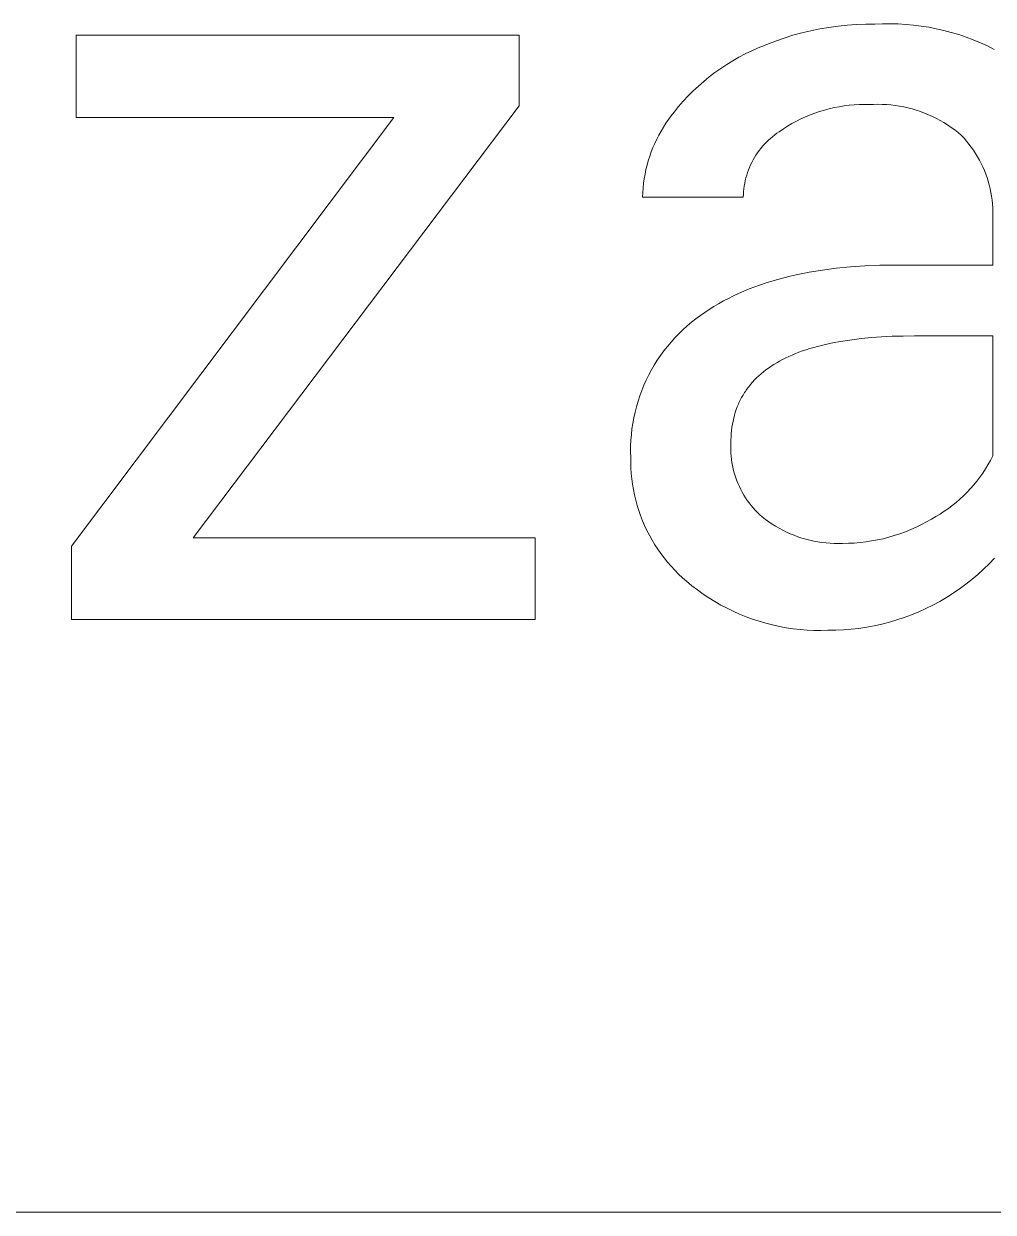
# Model space of a CAD drawing. Header units: millimetres. Extents: x -987 to 2591, y -102 to 2398.
# Drawn here: x 1573.5 to 1615.3, y 98.2 to 149.4 of the extents above; entities that cross this region are included whole.
import ezdxf

# ---------------------------------------------------------------- set-up
doc = ezdxf.new("R2010")
doc.units = ezdxf.units.MM
doc.header["$MEASUREMENT"] = 0
doc.layers.add('Domyślny', color=7, linetype='Continuous', true_color=0x000000)

msp = doc.modelspace()

# ---------------------------------------------------------------- linework, layer by layer
at = {"layer": 'Domyślny', "color": 18, "lineweight": 15, "true_color": 0x000000}
for p, q in [((1606.622, 148.886), (1607.006, 148.991)), ((1607.006, 148.991), (1607.392, 149.084)), ((1607.392, 149.084), (1607.782, 149.163)), ((1607.782, 149.163), (1608.174, 149.23)), ((1608.174, 149.23), (1608.568, 149.283)), ((1608.568, 149.283), (1608.964, 149.324)), ((1608.964, 149.324), (1609.361, 149.351)), ((1609.361, 149.351), (1609.758, 149.365)), ((1609.758, 149.365), (1610.156, 149.366)), ((1610.156, 149.366), (1610.488, 149.381)), ((1610.488, 149.381), (1610.821, 149.384)), ((1610.821, 149.384), (1611.153, 149.376)), ((1611.153, 149.376), (1611.485, 149.357)), ((1611.485, 149.357), (1611.816, 149.326)), ((1611.816, 149.326), (1612.146, 149.285)), ((1612.146, 149.285), (1612.474, 149.233)), ((1612.474, 149.233), (1612.801, 149.17)), ((1612.801, 149.17), (1613.125, 149.096)), ((1613.125, 149.096), (1613.446, 149.011)), ((1613.446, 149.011), (1613.765, 148.915)), ((1575.741, 145.346), (1575.741, 148.896)), ((1575.741, 148.896), (1594.827, 148.896)), ((1594.827, 148.896), (1594.827, 145.846)), ((1605.128, 148.342), (1605.495, 148.496)), ((1605.495, 148.496), (1605.866, 148.639)), ((1605.866, 148.639), (1606.242, 148.769)), ((1606.242, 148.769), (1606.622, 148.886)), ((1613.765, 148.915), (1614.08, 148.809)), ((1614.08, 148.809), (1614.391, 148.693)), ((1614.391, 148.693), (1614.698, 148.566)), ((1614.698, 148.566), (1615.001, 148.429)), ((1604.031, 147.791), (1604.299, 147.943)), ((1604.299, 147.943), (1604.571, 148.085)), ((1604.571, 148.085), (1604.847, 148.218)), ((1604.847, 148.218), (1605.128, 148.342)), ((1615.001, 148.429), (1615.299, 148.282)), ((1603.263, 147.284), (1603.514, 147.462)), ((1603.514, 147.462), (1603.77, 147.631)), ((1603.77, 147.631), (1604.031, 147.791)), ((1602.782, 146.903), (1603.019, 147.097)), ((1603.019, 147.097), (1603.263, 147.284)), ((1602.11, 146.273), (1602.327, 146.491)), ((1602.327, 146.491), (1602.551, 146.701)), ((1602.551, 146.701), (1602.782, 146.903)), ((1601.7, 145.816), (1601.901, 146.048)), ((1601.901, 146.048), (1602.11, 146.273)), ((1609.256, 145.889), (1609.04, 145.871)), ((1609.472, 145.9), (1609.256, 145.889)), ((1609.689, 145.904), (1609.472, 145.9)), ((1609.906, 145.9), (1609.689, 145.904)), ((1610.092, 145.91), (1609.906, 145.9)), ((1610.28, 145.914), (1610.092, 145.91)), ((1610.467, 145.911), (1610.28, 145.914)), ((1610.653, 145.902), (1610.467, 145.911)), ((1610.84, 145.887), (1610.653, 145.902)), ((1611.026, 145.865), (1610.84, 145.887)), ((1594.827, 145.846), (1580.792, 127.237)), ((1601.264, 145.263), (1601.383, 145.422)), ((1601.383, 145.422), (1601.507, 145.578)), ((1601.507, 145.578), (1601.7, 145.816)), ((1607.162, 145.375), (1606.965, 145.284)), ((1607.361, 145.459), (1607.162, 145.375)), ((1607.564, 145.535), (1607.361, 145.459)), ((1607.769, 145.605), (1607.564, 145.535)), ((1607.977, 145.668), (1607.769, 145.605)), ((1608.186, 145.723), (1607.977, 145.668)), ((1608.398, 145.771), (1608.186, 145.723)), ((1608.611, 145.812), (1608.398, 145.771)), ((1608.825, 145.845), (1608.611, 145.812)), ((1609.04, 145.871), (1608.825, 145.845)), ((1611.211, 145.838), (1611.026, 145.865)), ((1611.395, 145.803), (1611.211, 145.838)), ((1611.577, 145.763), (1611.395, 145.803)), ((1611.758, 145.716), (1611.577, 145.763)), ((1611.938, 145.663), (1611.758, 145.716)), ((1612.115, 145.604), (1611.938, 145.663)), ((1612.291, 145.539), (1612.115, 145.604)), ((1612.464, 145.468), (1612.291, 145.539)), ((1612.634, 145.391), (1612.464, 145.468)), ((1612.802, 145.309), (1612.634, 145.391)), ((1575.538, 126.891), (1589.43, 145.346)), ((1589.43, 145.346), (1575.741, 145.346)), ((1600.941, 144.762), (1601.043, 144.932)), ((1601.043, 144.932), (1601.151, 145.1)), ((1601.151, 145.1), (1601.264, 145.263)), ((1606.395, 144.972), (1606.212, 144.855)), ((1606.581, 145.083), (1606.395, 144.972)), ((1606.771, 145.187), (1606.581, 145.083)), ((1606.965, 145.284), (1606.771, 145.187)), ((1612.967, 145.22), (1612.802, 145.309)), ((1613.129, 145.126), (1612.967, 145.22)), ((1613.288, 145.027), (1613.129, 145.126)), ((1613.443, 144.922), (1613.288, 145.027)), ((1613.594, 144.812), (1613.443, 144.922)), ((1600.67, 144.231), (1600.755, 144.411)), ((1600.755, 144.411), (1600.845, 144.588)), ((1600.845, 144.588), (1600.941, 144.762)), ((1605.565, 144.364), (1605.48, 144.281)), ((1605.654, 144.444), (1605.565, 144.364)), ((1605.745, 144.521), (1605.654, 144.444)), ((1605.839, 144.595), (1605.745, 144.521)), ((1605.935, 144.665), (1605.839, 144.595)), ((1606.034, 144.732), (1605.935, 144.665)), ((1606.212, 144.855), (1606.034, 144.732)), ((1613.741, 144.697), (1613.594, 144.812)), ((1613.885, 144.577), (1613.741, 144.697)), ((1613.997, 144.456), (1613.885, 144.577)), ((1614.105, 144.331), (1613.997, 144.456)), ((1600.454, 143.676), (1600.52, 143.863)), ((1600.52, 143.863), (1600.592, 144.049)), ((1600.592, 144.049), (1600.67, 144.231)), ((1605.168, 143.92), (1605.098, 143.823)), ((1605.241, 144.014), (1605.168, 143.92)), ((1605.317, 144.106), (1605.241, 144.014)), ((1605.397, 144.195), (1605.317, 144.106)), ((1605.48, 144.281), (1605.397, 144.195)), ((1614.209, 144.203), (1614.105, 144.331)), ((1614.308, 144.071), (1614.209, 144.203)), ((1614.403, 143.936), (1614.308, 144.071)), ((1614.493, 143.798), (1614.403, 143.936)), ((1600.34, 143.295), (1600.394, 143.486)), ((1600.394, 143.486), (1600.454, 143.676)), ((1604.853, 143.414), (1604.801, 143.306)), ((1604.909, 143.519), (1604.853, 143.414)), ((1604.969, 143.623), (1604.909, 143.519)), ((1605.032, 143.724), (1604.969, 143.623)), ((1605.098, 143.823), (1605.032, 143.724)), ((1614.579, 143.657), (1614.493, 143.798)), ((1614.66, 143.513), (1614.579, 143.657)), ((1614.735, 143.366), (1614.66, 143.513)), ((1614.806, 143.217), (1614.735, 143.366)), ((1600.219, 142.712), (1600.253, 142.907)), ((1600.253, 142.907), (1600.293, 143.102)), ((1600.293, 143.102), (1600.34, 143.295)), ((1604.632, 142.861), (1604.599, 142.746)), ((1604.668, 142.974), (1604.632, 142.861)), ((1604.709, 143.086), (1604.668, 142.974)), ((1604.753, 143.197), (1604.709, 143.086)), ((1604.801, 143.306), (1604.753, 143.197)), ((1614.871, 143.065), (1614.806, 143.217)), ((1614.932, 142.912), (1614.871, 143.065)), ((1614.987, 142.756), (1614.932, 142.912)), ((1600.156, 142.119), (1600.17, 142.317)), ((1600.17, 142.317), (1600.191, 142.515)), ((1600.191, 142.515), (1600.219, 142.712)), ((1604.525, 142.396), (1604.509, 142.277)), ((1604.546, 142.513), (1604.525, 142.396)), ((1604.57, 142.63), (1604.546, 142.513)), ((1604.599, 142.746), (1604.57, 142.63)), ((1615.036, 142.599), (1614.987, 142.756)), ((1615.081, 142.44), (1615.036, 142.599)), ((1615.12, 142.279), (1615.081, 142.44)), ((1600.148, 141.92), (1600.156, 142.119)), ((1604.485, 141.92), (1600.148, 141.92)), ((1604.489, 142.04), (1604.485, 141.92)), ((1604.497, 142.159), (1604.489, 142.04)), ((1604.509, 142.277), (1604.497, 142.159)), ((1615.153, 142.117), (1615.12, 142.279)), ((1615.181, 141.955), (1615.153, 142.117)), ((1615.203, 141.791), (1615.181, 141.955)), ((1615.22, 141.627), (1615.203, 141.791)), ((1615.231, 141.462), (1615.22, 141.627)), ((1615.237, 141.297), (1615.231, 141.462)), ((1615.237, 141.132), (1615.237, 141.297)), ((1615.231, 140.967), (1615.237, 141.132)), ((1615.231, 138.99), (1615.231, 140.967)), ((1607.323, 138.684), (1607.896, 138.777)), ((1607.896, 138.777), (1608.487, 138.854)), ((1608.487, 138.854), (1609.097, 138.913)), ((1609.097, 138.913), (1609.725, 138.956)), ((1609.725, 138.956), (1610.372, 138.981)), ((1610.372, 138.981), (1611.038, 138.99)), ((1611.038, 138.99), (1615.231, 138.99)), ((1605.222, 138.141), (1605.468, 138.223)), ((1605.468, 138.223), (1605.719, 138.302)), ((1605.719, 138.302), (1605.974, 138.376)), ((1605.974, 138.376), (1606.235, 138.446)), ((1606.235, 138.446), (1606.5, 138.512)), ((1606.5, 138.512), (1606.77, 138.573)), ((1606.77, 138.573), (1607.044, 138.631)), ((1607.044, 138.631), (1607.323, 138.684)), ((1604.062, 137.665), (1604.284, 137.768)), ((1604.284, 137.768), (1604.511, 137.868)), ((1604.511, 137.868), (1604.743, 137.963)), ((1604.743, 137.963), (1604.98, 138.054)), ((1604.98, 138.054), (1605.222, 138.141)), ((1603.021, 137.083), (1603.22, 137.208)), ((1603.22, 137.208), (1603.423, 137.328)), ((1603.423, 137.328), (1603.631, 137.445)), ((1603.631, 137.445), (1603.844, 137.557)), ((1603.844, 137.557), (1604.062, 137.665)), ((1602.249, 136.525), (1602.441, 136.677)), ((1602.441, 136.677), (1602.638, 136.821)), ((1602.638, 136.821), (1602.827, 136.954)), ((1602.827, 136.954), (1603.021, 137.083)), ((1601.704, 136.032), (1601.88, 136.203)), ((1601.88, 136.203), (1602.062, 136.367)), ((1602.062, 136.367), (1602.249, 136.525)), ((1601.214, 135.486), (1601.371, 135.674)), ((1601.371, 135.674), (1601.535, 135.856)), ((1601.535, 135.856), (1601.704, 136.032)), ((1608.397, 135.651), (1608.034, 135.574)), ((1608.776, 135.719), (1608.397, 135.651)), ((1609.17, 135.777), (1608.776, 135.719)), ((1609.579, 135.827), (1609.17, 135.777)), ((1610.004, 135.868), (1609.579, 135.827)), ((1610.445, 135.899), (1610.004, 135.868)), ((1610.901, 135.922), (1610.445, 135.899)), ((1611.373, 135.935), (1610.901, 135.922)), ((1611.86, 135.94), (1611.373, 135.935)), ((1615.231, 135.94), (1611.86, 135.94)), ((1615.231, 130.769), (1615.231, 135.94)), ((1600.919, 135.095), (1601.063, 135.293)), ((1601.063, 135.293), (1601.214, 135.486)), ((1606.736, 135.177), (1606.591, 135.117)), ((1606.885, 135.235), (1606.736, 135.177)), ((1607.037, 135.29), (1606.885, 135.235)), ((1607.194, 135.343), (1607.037, 135.29)), ((1607.354, 135.394), (1607.194, 135.343)), ((1607.518, 135.442), (1607.354, 135.394)), ((1607.686, 135.489), (1607.518, 135.442)), ((1608.034, 135.574), (1607.686, 135.489)), ((1600.529, 134.473), (1600.652, 134.685)), ((1600.652, 134.685), (1600.782, 134.892)), ((1600.782, 134.892), (1600.919, 135.095)), ((1605.686, 134.635), (1605.572, 134.557)), ((1605.803, 134.711), (1605.686, 134.635)), ((1605.925, 134.784), (1605.803, 134.711)), ((1606.051, 134.855), (1605.925, 134.784)), ((1606.18, 134.924), (1606.051, 134.855)), ((1606.313, 134.991), (1606.18, 134.924)), ((1606.45, 135.055), (1606.313, 134.991)), ((1606.591, 135.117), (1606.45, 135.055)), ((1600.306, 134.037), (1600.414, 134.257)), ((1600.414, 134.257), (1600.529, 134.473)), ((1605.06, 134.133), (1604.97, 134.041)), ((1605.155, 134.222), (1605.06, 134.133)), ((1605.253, 134.309), (1605.155, 134.222)), ((1605.356, 134.394), (1605.253, 134.309)), ((1605.462, 134.477), (1605.356, 134.394)), ((1605.572, 134.557), (1605.462, 134.477)), ((1600.113, 133.587), (1600.206, 133.814)), ((1600.206, 133.814), (1600.306, 134.037)), ((1604.609, 133.601), (1604.574, 133.549)), ((1604.645, 133.652), (1604.609, 133.601)), ((1604.682, 133.703), (1604.645, 133.652)), ((1604.721, 133.753), (1604.682, 133.703)), ((1604.76, 133.802), (1604.721, 133.753)), ((1604.8, 133.851), (1604.76, 133.802)), ((1604.883, 133.947), (1604.8, 133.851)), ((1604.97, 134.041), (1604.883, 133.947)), ((1599.883, 132.89), (1599.952, 133.125)), ((1599.952, 133.125), (1600.028, 133.358)), ((1600.028, 133.358), (1600.113, 133.587)), ((1604.327, 133.114), (1604.3, 133.057)), ((1604.354, 133.171), (1604.327, 133.114)), ((1604.383, 133.226), (1604.354, 133.171)), ((1604.412, 133.282), (1604.383, 133.226)), ((1604.443, 133.336), (1604.412, 133.282)), ((1604.474, 133.39), (1604.443, 133.336)), ((1604.506, 133.444), (1604.474, 133.39)), ((1604.54, 133.497), (1604.506, 133.444)), ((1604.574, 133.549), (1604.54, 133.497)), ((1599.77, 132.414), (1599.822, 132.653)), ((1599.822, 132.653), (1599.883, 132.89)), ((1604.142, 132.643), (1604.105, 132.52)), ((1604.182, 132.764), (1604.142, 132.643)), ((1604.227, 132.883), (1604.182, 132.764)), ((1604.25, 132.942), (1604.227, 132.883)), ((1604.275, 133), (1604.25, 132.942)), ((1604.3, 133.057), (1604.275, 133)), ((1599.69, 131.931), (1599.726, 132.173)), ((1599.726, 132.173), (1599.77, 132.414)), ((1604.018, 132.135), (1603.997, 132.003)), ((1604.043, 132.266), (1604.018, 132.135)), ((1604.072, 132.394), (1604.043, 132.266)), ((1604.105, 132.52), (1604.072, 132.394)), ((1599.643, 131.444), (1599.662, 131.688)), ((1599.662, 131.688), (1599.69, 131.931)), ((1603.957, 131.591), (1603.951, 131.449)), ((1603.966, 131.731), (1603.957, 131.591)), ((1603.98, 131.868), (1603.966, 131.731)), ((1603.997, 132.003), (1603.98, 131.868)), ((1599.63, 130.954), (1599.632, 131.199)), ((1599.632, 131.199), (1599.643, 131.444)), ((1603.949, 131.305), (1603.945, 131.169)), ((1603.945, 131.169), (1603.945, 131.032)), ((1603.951, 131.449), (1603.949, 131.305)), ((1599.636, 130.71), (1599.63, 130.954)), ((1599.635, 130.477), (1599.636, 130.71)), ((1603.945, 131.032), (1603.95, 130.896)), ((1603.95, 130.896), (1603.96, 130.759)), ((1603.96, 130.759), (1603.975, 130.624)), ((1603.975, 130.624), (1603.994, 130.488)), ((1615.027, 130.394), (1615.132, 130.58)), ((1615.132, 130.58), (1615.231, 130.769)), ((1599.642, 130.244), (1599.635, 130.477)), ((1599.657, 130.012), (1599.642, 130.244)), ((1603.994, 130.488), (1604.018, 130.354)), ((1604.018, 130.354), (1604.047, 130.22)), ((1604.047, 130.22), (1604.08, 130.088)), ((1604.08, 130.088), (1604.118, 129.957)), ((1614.675, 129.859), (1614.799, 130.034)), ((1614.799, 130.034), (1614.916, 130.212)), ((1614.916, 130.212), (1615.027, 130.394)), ((1599.679, 129.78), (1599.657, 130.012)), ((1599.71, 129.549), (1599.679, 129.78)), ((1599.749, 129.32), (1599.71, 129.549)), ((1604.118, 129.957), (1604.161, 129.827)), ((1604.161, 129.827), (1604.207, 129.698)), ((1604.207, 129.698), (1604.259, 129.572)), ((1604.259, 129.572), (1604.315, 129.447)), ((1614.27, 129.364), (1614.411, 129.524)), ((1614.411, 129.524), (1614.546, 129.69)), ((1614.546, 129.69), (1614.675, 129.859)), ((1599.795, 129.092), (1599.749, 129.32)), ((1599.849, 128.865), (1599.795, 129.092)), ((1604.315, 129.447), (1604.375, 129.324)), ((1604.375, 129.324), (1604.439, 129.204)), ((1604.439, 129.204), (1604.507, 129.086)), ((1604.507, 129.086), (1604.58, 128.97)), ((1613.817, 128.911), (1613.973, 129.057)), ((1613.973, 129.057), (1614.124, 129.208)), ((1614.124, 129.208), (1614.27, 129.364)), ((1599.911, 128.641), (1599.849, 128.865)), ((1599.981, 128.419), (1599.911, 128.641)), ((1604.58, 128.97), (1604.656, 128.857)), ((1604.656, 128.857), (1604.737, 128.746)), ((1604.737, 128.746), (1604.821, 128.639)), ((1604.821, 128.639), (1604.909, 128.534)), ((1604.909, 128.534), (1605, 128.433)), ((1613.145, 128.385), (1613.32, 128.508)), ((1613.32, 128.508), (1613.49, 128.637)), ((1613.49, 128.637), (1613.656, 128.771)), ((1613.656, 128.771), (1613.817, 128.911)), ((1600.058, 128.199), (1599.981, 128.419)), ((1600.143, 127.982), (1600.058, 128.199)), ((1600.235, 127.768), (1600.143, 127.982)), ((1605, 128.433), (1605.095, 128.334)), ((1605.095, 128.334), (1605.194, 128.24)), ((1605.194, 128.24), (1605.295, 128.148)), ((1605.295, 128.148), (1605.435, 128.039)), ((1605.435, 128.039), (1605.579, 127.935)), ((1612.38, 127.928), (1612.598, 128.053)), ((1612.598, 128.053), (1612.784, 128.157)), ((1612.784, 128.157), (1612.967, 128.268)), ((1612.967, 128.268), (1613.145, 128.385)), ((1600.334, 127.558), (1600.235, 127.768)), ((1600.44, 127.351), (1600.334, 127.558)), ((1605.579, 127.935), (1605.727, 127.836)), ((1605.727, 127.836), (1605.877, 127.742)), ((1605.877, 127.742), (1606.031, 127.653)), ((1606.031, 127.653), (1606.188, 127.57)), ((1606.188, 127.57), (1606.347, 127.491)), ((1606.347, 127.491), (1606.51, 127.419)), ((1611.231, 127.419), (1611.468, 127.505)), ((1611.468, 127.505), (1611.701, 127.599)), ((1611.701, 127.599), (1611.931, 127.701)), ((1611.931, 127.701), (1612.157, 127.811)), ((1612.157, 127.811), (1612.38, 127.928)), ((1580.792, 127.237), (1595.518, 127.237)), ((1595.518, 127.237), (1595.518, 123.722)), ((1600.554, 127.147), (1600.44, 127.351)), ((1600.674, 126.948), (1600.554, 127.147)), ((1600.802, 126.753), (1600.674, 126.948)), ((1606.51, 127.419), (1606.674, 127.352)), ((1606.674, 127.352), (1606.841, 127.29)), ((1606.841, 127.29), (1607.009, 127.235)), ((1607.009, 127.235), (1607.18, 127.185)), ((1607.18, 127.185), (1607.352, 127.141)), ((1607.352, 127.141), (1607.525, 127.103)), ((1607.525, 127.103), (1607.7, 127.071)), ((1607.7, 127.071), (1607.876, 127.045)), ((1607.876, 127.045), (1608.052, 127.024)), ((1608.052, 127.024), (1608.229, 127.01)), ((1608.229, 127.01), (1608.407, 127.002)), ((1608.407, 127.002), (1608.584, 127)), ((1608.584, 127), (1608.762, 127.004)), ((1608.762, 127.004), (1609.014, 127.008)), ((1609.014, 127.008), (1609.265, 127.02)), ((1609.265, 127.02), (1609.515, 127.041)), ((1609.515, 127.041), (1609.765, 127.07)), ((1609.765, 127.07), (1610.014, 127.108)), ((1610.014, 127.108), (1610.261, 127.153)), ((1610.261, 127.153), (1610.507, 127.207)), ((1610.507, 127.207), (1610.751, 127.27)), ((1610.751, 127.27), (1610.992, 127.34)), ((1610.992, 127.34), (1611.231, 127.419)), ((1575.538, 123.722), (1575.538, 126.891)), ((1600.935, 126.563), (1600.802, 126.753)), ((1601.076, 126.377), (1600.935, 126.563)), ((1601.222, 126.196), (1601.076, 126.377)), ((1601.375, 126.02), (1601.222, 126.196)), ((1601.533, 125.85), (1601.375, 126.02)), ((1615.071, 126.13), (1614.832, 125.895)), ((1615.303, 126.373), (1615.071, 126.13)), ((1601.698, 125.685), (1601.533, 125.85)), ((1601.867, 125.526), (1601.698, 125.685)), ((1602.043, 125.372), (1601.867, 125.526)), ((1614.329, 125.451), (1614.066, 125.243)), ((1614.584, 125.669), (1614.329, 125.451)), ((1614.832, 125.895), (1614.584, 125.669)), ((1602.274, 125.181), (1602.043, 125.372)), ((1602.511, 124.998), (1602.274, 125.181)), ((1602.755, 124.823), (1602.511, 124.998)), ((1613.797, 125.044), (1613.52, 124.854)), ((1614.066, 125.243), (1613.797, 125.044)), ((1603.004, 124.657), (1602.755, 124.823)), ((1603.259, 124.499), (1603.004, 124.657)), ((1603.519, 124.35), (1603.259, 124.499)), ((1612.948, 124.504), (1612.653, 124.344)), ((1613.237, 124.674), (1612.948, 124.504)), ((1613.52, 124.854), (1613.237, 124.674)), ((1603.784, 124.209), (1603.519, 124.35)), ((1604.053, 124.078), (1603.784, 124.209)), ((1604.327, 123.956), (1604.053, 124.078)), ((1604.605, 123.844), (1604.327, 123.956)), ((1611.737, 123.928), (1611.423, 123.811)), ((1612.047, 124.056), (1611.737, 123.928)), ((1612.352, 124.195), (1612.047, 124.056)), ((1612.653, 124.344), (1612.352, 124.195)), ((1595.518, 123.722), (1575.538, 123.722)), ((1604.887, 123.741), (1604.605, 123.844)), ((1605.172, 123.648), (1604.887, 123.741)), ((1605.46, 123.564), (1605.172, 123.648)), ((1605.75, 123.49), (1605.46, 123.564)), ((1606.043, 123.427), (1605.75, 123.49)), ((1606.338, 123.373), (1606.043, 123.427)), ((1606.635, 123.329), (1606.338, 123.373)), ((1609.801, 123.393), (1609.469, 123.344)), ((1610.13, 123.454), (1609.801, 123.393)), ((1610.458, 123.526), (1610.13, 123.454)), ((1610.783, 123.61), (1610.458, 123.526)), ((1611.104, 123.705), (1610.783, 123.61)), ((1611.423, 123.811), (1611.104, 123.705)), ((1606.933, 123.296), (1606.635, 123.329)), ((1607.232, 123.272), (1606.933, 123.296)), ((1607.531, 123.259), (1607.232, 123.272)), ((1607.831, 123.256), (1607.531, 123.259)), ((1608.131, 123.264), (1607.831, 123.256)), ((1608.466, 123.266), (1608.131, 123.264)), ((1608.801, 123.28), (1608.466, 123.266)), ((1609.135, 123.306), (1608.801, 123.28)), ((1609.469, 123.344), (1609.135, 123.306)), ((1238.645, 98.197), (2590.685, 98.197))]:
    msp.add_line(p, q, dxfattribs=at)

doc.saveas('drawing.dxf')
